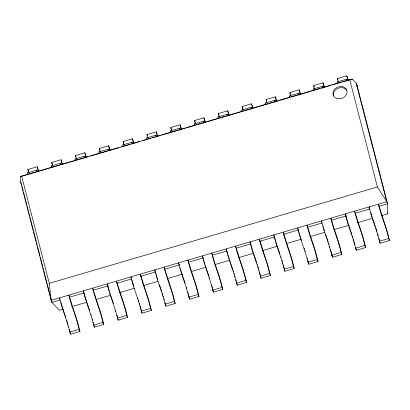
<?xml version="1.0" encoding="UTF-8"?>
<svg xmlns="http://www.w3.org/2000/svg" width="410" height="410" viewBox="0 0 410 410"><rect width="100%" height="100%" fill="white"/><g stroke="black" fill="none" stroke-linecap="round" stroke-linejoin="round"><path stroke-width="0.61" d="M63.145 309.186L59.46 310.267L51.921 302.344L51.153 300.31L20.618 181.871L20.5 176.551L349.725 79.586L352.369 79.069L356.234 83.286L357.002 85.316L387.537 203.755L387.578 213.882L381.433 215.691M28.644 172.523L27.865 169.499L37.238 166.747L38.642 171.231M52.613 166.132L51.675 162.503L61.054 159.751L62.453 164.241M76.424 159.136L75.491 155.508L84.865 152.756L86.264 157.245M100.235 152.146L99.302 148.517L108.676 145.76L110.075 150.25M124.051 145.15L123.113 141.522L132.486 138.764L133.891 143.254M147.861 138.155L146.923 134.526L156.302 131.774L157.701 136.258M171.672 131.159L170.739 127.53L180.113 124.778L181.512 129.263M195.329 123.559L194.55 120.535L203.924 117.783L205.323 122.272M219.14 116.563L218.361 113.539L227.734 110.787L229.139 115.277M242.951 109.572L242.172 106.549L251.55 103.791L252.949 108.281M266.766 102.577L265.987 99.553L275.361 96.796L276.76 101.285M290.577 95.581L289.798 92.557L299.172 89.805L300.571 94.29M314.388 88.586L313.609 85.562L322.983 82.81L324.387 87.294M338.199 81.59L337.42 78.566L346.798 75.814L348.198 80.298M27.511 172.923L36.885 170.171M51.322 165.927L60.7 163.175M75.138 158.931L84.511 156.179M98.948 151.936L108.322 149.184M122.759 144.945L132.133 142.188M146.57 137.95L155.949 135.192M170.386 130.954L179.759 128.202M194.196 123.958L203.57 121.206M218.007 116.963L227.381 114.211M241.818 109.967L251.197 107.215M265.634 102.971L275.007 100.219M289.445 95.981L298.818 93.224M313.255 88.985L322.629 86.228M337.066 81.99L346.445 79.238M20.5 176.551L26.645 174.747M27.875 174.388L36.48 171.862M37.71 171.498L47.539 168.612M48.769 168.249L57.374 165.722M58.604 165.363L68.434 162.473M69.664 162.109L78.269 159.582M79.499 159.224L88.104 156.697M90.559 155.974L99.164 153.448M100.394 153.084L108.998 150.557M110.228 150.198L118.833 147.667M121.288 146.949L129.893 144.417M131.123 144.059L139.728 141.532M142.183 140.809L150.788 138.283M152.018 137.919L155.093 137.017M156.323 136.658L160.623 135.392M161.853 135.034L185.822 127.992M187.047 127.628L206.717 121.852M207.947 121.493L237.446 112.827M238.671 112.463L258.341 106.687M259.566 106.328L268.171 103.802M269.401 103.438L279.236 100.552M280.466 100.189L289.065 97.662M290.295 97.298L309.965 91.522M311.19 91.163L319.795 88.637M321.025 88.273L330.86 85.388M332.09 85.024L340.689 82.497M341.919 82.138L352.369 79.069M356.234 83.286L386.773 201.725L51.153 300.31L49.292 283.356L377.41 186.97L386.773 201.725L387.537 203.755L378.968 206.271M59.886 300.002L51.921 302.344L50.481 296.763M69.695 297.122L83.794 292.981M92.988 290.28L108.312 285.775M116.891 283.259L131.6 278.933M140.794 276.232L155.508 271.912M164.702 269.211L179.411 264.891M188.605 262.19L203.319 257.87M203.135 257.921L202.366 255.891L203.278 259.412A8.487 0.425 73.6 0 0 205.743 267.709L209.612 279.092A5.212 0.261 73.6 0 1 211.124 284.191L213.441 292.217L222.814 289.465L220.498 281.439A5.212 0.261 73.6 0 0 218.986 276.34L215.117 264.952A8.487 0.425 73.6 0 1 212.652 256.655L211.744 253.139L212.508 255.169L226.95 250.93L226.182 248.896L227.089 252.416A8.487 0.425 73.6 0 0 229.554 260.714L233.423 272.096A5.212 0.261 73.6 0 1 234.935 277.196L237.252 285.222L246.625 282.469L245.2 276.94A9.133 0.461 73.6 0 0 242.09 266.454L235.555 246.143L236.467 249.659A8.487 0.425 73.6 0 0 238.927 257.962L242.797 269.344A5.212 0.261 73.6 0 1 244.314 274.444L246.625 282.469M236.324 248.173L251.017 243.858M259.586 241.341L274.28 237.026M283.464 234.325L298.157 230.01M307.341 227.314L322.034 222.999M331.213 220.298L346.522 215.803M355.091 213.287L369.784 208.972M71.75 306.659L86.495 302.329M96.329 299.438L110.459 295.287M119.679 292.581L134.424 288.25M143.638 285.539L157.773 281.388M167.603 278.503L182.353 274.172M191.567 271.461L206.317 267.13M214.917 264.604L229.667 260.273M238.881 257.562L253.626 253.231M262.846 250.525L277.59 246.195M286.195 243.668L300.94 239.332M310.16 236.626L324.904 232.296M334.119 229.585L348.869 225.254M357.469 222.727L372.218 218.397M69.802 332.156L79.176 329.399L79.945 331.434L70.566 334.186L68.255 326.16A5.212 0.261 73.6 0 0 66.738 321.061L62.868 309.678A8.487 0.425 73.6 0 1 60.408 301.381L59.496 297.86L60.07 299.382M93.613 325.161L102.987 322.409L103.756 324.438L94.382 327.19L92.065 319.164A5.212 0.261 73.6 0 0 90.554 314.065L86.679 302.683A8.487 0.425 73.6 0 1 84.219 294.385L83.307 290.864L83.886 292.386M117.424 318.165L126.798 315.413L127.566 317.442L118.193 320.195L115.876 312.169A5.212 0.261 73.6 0 0 114.364 307.075L110.495 295.687A8.487 0.425 73.6 0 1 108.03 287.389L107.118 283.869L108.455 288.112M141.235 311.169L150.613 308.417L151.377 310.447L142.003 313.204L139.687 305.173A5.212 0.261 73.6 0 0 138.175 300.079L134.306 288.691A8.487 0.425 73.6 0 1 131.841 280.394L130.933 276.878L132.271 281.116M165.051 304.174L174.424 301.422L175.193 303.451L165.814 306.208L163.503 298.183A5.212 0.261 73.6 0 0 161.986 293.083L158.116 281.696A8.487 0.425 73.6 0 1 155.656 273.398L154.744 269.882L155.938 273.572M188.861 297.183L198.235 294.426L199.004 296.461L189.63 299.213L187.314 291.187A5.212 0.261 73.6 0 0 185.802 286.088L181.927 274.705A8.487 0.425 73.6 0 1 179.467 266.403L178.555 262.887L179.324 264.916M212.672 290.188L222.046 287.43M236.483 283.192L245.862 280.44M260.299 276.196L269.672 273.444L270.441 275.474L261.062 278.226L258.751 270.2A5.212 0.261 73.6 0 0 257.234 265.106L253.365 253.718A8.487 0.425 73.6 0 1 250.905 245.421L249.992 241.9L250.761 243.935M284.109 269.201L293.483 266.449L294.252 268.478L284.878 271.236L282.562 263.205A5.212 0.261 73.6 0 0 281.05 258.11L277.175 246.723A8.487 0.425 73.6 0 1 274.715 238.425L273.803 234.909L275.284 239.701M307.92 262.205L317.294 259.453L318.063 261.483L308.689 264.24L306.372 256.209A5.212 0.261 73.6 0 0 304.861 251.115L300.991 239.727A8.487 0.425 73.6 0 1 298.526 231.43L297.619 227.914L298.193 229.436M331.736 255.215L341.11 252.457L341.873 254.492L332.5 257.244L330.183 249.218A5.212 0.261 73.6 0 0 328.671 244.119L324.802 232.736A8.487 0.425 73.6 0 1 322.337 224.434L321.43 220.918L322.004 222.44M355.547 248.219L364.92 245.462L365.689 247.496L356.316 250.249L353.999 242.223A5.212 0.261 73.6 0 0 352.482 237.123L348.613 225.741A8.487 0.425 73.6 0 1 346.153 217.443L345.24 213.923L345.814 215.445M379.358 241.223L388.731 238.471L389.5 240.501L380.126 243.253L377.81 235.227A5.212 0.261 73.6 0 0 376.298 230.128L372.423 218.745A8.487 0.425 73.6 0 1 369.963 210.448L369.051 206.927L369.63 208.449M313.481 89.293L313.389 89.113A8.487 0.425 73.6 0 0 313.409 90.267M289.67 96.283L289.578 96.109A8.487 0.425 73.6 0 0 289.593 97.262M265.859 103.279L265.762 103.1A8.487 0.425 73.6 0 0 265.782 104.258M242.043 110.275L241.951 110.095A8.487 0.425 73.6 0 0 242.079 111.761M218.233 117.27L218.14 117.091A8.487 0.425 73.6 0 0 218.269 118.756M194.422 124.266L194.33 124.086A8.487 0.425 73.6 0 0 194.458 125.752M170.611 131.261L170.514 131.082A8.487 0.425 73.6 0 0 170.647 132.748M99.174 152.243L99.082 152.064A8.487 0.425 73.6 0 0 99.21 153.729M75.363 159.239L75.266 159.059A8.487 0.425 73.6 0 0 75.399 160.725M51.547 166.234L51.455 166.055A8.487 0.425 73.6 0 0 51.583 167.721M27.736 173.23L27.644 173.051A8.487 0.425 73.6 0 0 27.665 174.204M347.198 80.647L346.573 79.366A8.487 0.425 73.6 0 0 346.706 81.031M323.382 87.643L322.762 86.356A8.487 0.425 73.6 0 0 322.89 88.022M299.572 94.633L298.952 93.352A8.487 0.425 73.6 0 0 299.08 95.017M275.761 101.629L275.141 100.347A8.487 0.425 73.6 0 0 275.269 102.013M251.945 108.624L251.325 107.343A8.487 0.425 73.6 0 0 251.458 109.009M228.134 115.62L227.514 114.339A8.487 0.425 73.6 0 0 227.642 116.004M204.323 122.616L203.703 121.334A8.487 0.425 73.6 0 0 203.832 123M180.513 129.611L179.893 128.325A8.487 0.425 73.6 0 0 180.021 129.99M156.697 136.602L156.077 135.321A8.487 0.425 73.6 0 0 156.21 136.986M132.886 143.597L132.266 142.316A8.487 0.425 73.6 0 0 132.286 143.474M109.075 150.593L108.455 149.312A8.487 0.425 73.6 0 0 108.476 150.47M85.265 157.589L84.644 156.307A8.487 0.425 73.6 0 0 84.66 157.46M61.449 164.584L60.829 163.303A8.487 0.425 73.6 0 0 60.849 164.456M37.638 171.58L37.018 170.293A8.487 0.425 73.6 0 0 37.038 171.452M337.42 78.566L337.999 80.088M313.609 85.562L314.183 87.084M289.798 92.557L290.567 94.587M265.987 99.553L266.751 101.583M242.172 106.549L242.94 108.578M218.361 113.539L219.13 115.574M194.55 120.535L195.319 122.569M170.739 127.53L171.503 129.56M146.923 134.526L147.308 135.541M123.113 141.522L123.881 143.551M99.302 148.517L100.071 150.547M75.491 155.508L76.065 157.035M51.675 162.503L52.254 164.031M27.865 169.499L28.439 171.021M20.618 181.871L21.863 185.766M372.295 217.572L375.381 226.638M348.485 224.567L351.57 233.628M325.494 233.977L327.759 240.624M300.858 238.553L301.478 240.368M279.928 254.01L276.719 244.575M256.527 262.215L252.903 251.571M229.216 258.935L232.716 269.211M205.405 265.931L208.9 276.202M181.594 272.927L185.089 283.197M159.428 284.755L161.279 290.193M110.157 293.909L113.447 303.579M89.636 310.575L85.675 298.813M62.74 308.505L65.825 317.571M372.09 216.967L371.834 216.198M348.28 223.962L348.023 223.189M324.464 230.958L324.213 230.184M300.53 237.58L300.653 237.949M62.53 307.9L62.279 307.131M181.471 272.553L181.205 271.733M157.655 279.548L157.389 278.728M133.716 286.144L133.845 286.544M109.9 293.14L110.034 293.539M276.586 244.175L276.314 243.309M252.775 251.171L252.498 250.305M228.964 258.167L228.688 257.301M205.015 264.737L205.149 265.162M371.701 215.773L371.009 213.472M347.885 222.768L347.608 221.866M324.074 229.764L323.797 228.862M300.263 236.76L299.987 235.858M62.141 306.706L61.864 305.804M181.066 271.287L180.784 270.364M157.25 278.282L156.974 277.36M133.44 285.278L133.163 284.356M109.49 291.817L109.629 292.274M276.171 242.853L275.894 241.915M252.36 249.849L252.083 248.911M228.549 256.844L228.273 255.907M204.739 263.835L204.462 262.902M347.47 221.4L347.198 220.467M323.521 227.929L323.659 228.396M299.71 234.92L299.843 235.391M85.536 298.347L85.265 297.409M61.725 305.337L61.454 304.404M180.646 269.898L180.385 268.97M156.835 276.888L156.569 275.961M133.024 283.884L132.758 282.956M109.209 290.88L108.947 289.952M275.761 241.449L275.505 240.542M251.95 248.445L251.694 247.537M228.006 254.979L228.134 255.44M204.195 261.975L204.323 262.436M370.881 213.01L370.64 212.129M347.065 220.006L346.829 219.124M323.254 226.996L323.013 226.12M299.32 233.546L299.443 233.992M85.136 296.948L84.788 295.661M61.321 303.943L60.977 302.657M156.446 275.515L156.225 274.674M132.635 282.51L132.415 281.67M108.824 289.506L108.599 288.666M251.581 247.107L250.905 244.488M227.765 254.097L227.089 251.479M203.954 261.093L203.421 259.028M180.036 267.679L180.144 268.089M387.26 212.647L387.578 213.882M349.725 79.586L377.41 186.97M389.5 240.501L388.075 234.971A9.133 0.461 73.6 0 0 384.959 224.485L378.43 204.175L379.337 207.691A8.487 0.425 73.6 0 0 381.802 215.988L385.672 227.376A5.212 0.261 73.6 0 1 387.183 232.475L388.731 238.471M346.798 75.814L347.89 80.047M378.86 238.343L380.126 243.253M365.689 247.496L364.264 241.967A9.133 0.461 73.6 0 0 361.148 231.481L354.614 211.171L355.526 214.686A8.487 0.425 73.6 0 0 357.986 222.984L361.861 234.371A5.212 0.261 73.6 0 1 363.373 239.466L364.92 245.462M322.983 82.81L324.074 87.043M355.521 247.179L356.316 250.249M346.009 215.952L346.722 218.72M341.873 254.492L340.449 248.962A9.133 0.461 73.6 0 0 337.338 238.476L330.803 218.161L331.716 221.682A8.487 0.425 73.6 0 0 334.176 229.979L338.045 241.367A5.212 0.261 73.6 0 1 339.562 246.461L341.11 252.457M299.172 89.805L300.417 94.638M331.234 252.329L332.5 257.244M318.063 261.483L316.638 255.958A9.133 0.461 73.6 0 0 313.527 245.472L306.993 225.157L307.9 228.677A8.487 0.425 73.6 0 0 310.365 236.975L314.234 248.363A5.212 0.261 73.6 0 1 315.746 253.457L317.294 259.453M275.361 96.796L276.606 101.634M307.582 259.94L308.689 264.24M298.383 229.943L299.095 232.706M294.252 268.478L292.827 262.954A9.133 0.461 73.6 0 0 289.711 252.468L283.177 232.152L284.089 235.673A8.487 0.425 73.6 0 0 286.554 243.97L290.423 255.353A5.212 0.261 73.6 0 1 291.935 260.452L293.483 266.449M251.55 103.791L252.796 108.629M283.766 266.936L284.878 271.236M270.441 275.474L269.016 269.949A9.133 0.461 73.6 0 0 265.9 259.458L259.366 239.148L260.278 242.669A8.487 0.425 73.6 0 0 262.738 250.966L266.613 262.349A5.212 0.261 73.6 0 1 268.125 267.448L269.672 273.444M227.734 110.787L228.985 115.625M261.062 278.226L259.638 272.701A9.133 0.461 73.6 0 0 259.427 271.886M203.924 117.783L205.169 122.621M235.827 279.697L236.303 281.537M236.621 282.767L237.252 285.222M222.814 289.465L221.39 283.935A9.133 0.461 73.6 0 0 218.279 273.449L214.389 261.985L212.508 255.169M180.113 124.778L181.358 129.616M212.016 286.692L213.441 292.217M199.004 296.461L197.579 290.931A9.133 0.461 73.6 0 0 194.463 280.445L187.929 260.135L188.841 263.651A8.487 0.425 73.6 0 0 191.306 271.948L195.175 283.336A5.212 0.261 73.6 0 1 196.687 288.43L198.235 294.426M156.302 131.774L157.548 136.612M188.205 293.683L189.63 299.213M175.193 303.451L173.768 297.926A9.133 0.461 73.6 0 0 170.652 287.441L164.118 267.125L165.03 270.646A8.487 0.425 73.6 0 0 167.49 278.943L171.365 290.331A5.212 0.261 73.6 0 1 172.876 295.425L174.424 301.422M132.486 138.764L133.578 142.998M164.866 302.524L165.814 306.208M151.377 310.447L149.952 304.922A9.133 0.461 73.6 0 0 146.841 294.436L140.307 274.121L141.219 277.642A8.487 0.425 73.6 0 0 143.679 285.939L147.549 297.322A5.212 0.261 73.6 0 1 149.066 302.421L150.613 308.417M108.676 145.76L109.767 149.993M140.579 307.674L142.003 313.204M127.566 317.442L126.142 311.918A9.133 0.461 73.6 0 0 123.031 301.427L116.496 281.116L117.403 284.637A8.487 0.425 73.6 0 0 119.869 292.935L123.738 304.317A5.212 0.261 73.6 0 1 125.25 309.417L126.798 315.413M84.865 152.756L85.956 156.989M116.927 315.285L118.193 320.195M103.756 324.438L102.331 318.908A9.133 0.461 73.6 0 0 99.215 308.422L92.68 288.112L93.593 291.633A8.487 0.425 73.6 0 0 96.058 299.93L99.927 311.313A5.212 0.261 73.6 0 1 101.439 316.412L102.987 322.409M61.054 159.751L62.141 163.985M52.444 164.538L52.762 165.763M93.116 322.28L94.382 327.19M84.076 292.899L84.644 295.108M79.945 331.434L78.52 325.904A9.133 0.461 73.6 0 0 75.404 315.418L68.87 295.108L69.782 298.623A8.487 0.425 73.6 0 0 72.242 306.921L76.117 318.309A5.212 0.261 73.6 0 1 77.628 323.408L79.176 329.399M37.238 166.747L38.33 170.98M28.633 171.529L28.951 172.759M69.3 329.276L70.566 334.186M21.607 175.972L49.292 283.356M22.181 187.006L23.144 190.727M23.462 191.967L26.819 204.985M27.137 206.225L28.418 211.186M28.736 212.426L29.699 216.147M30.017 217.387L30.499 219.247M30.817 220.488L33.374 230.41M33.692 231.65L36.254 241.572M36.572 242.812L37.054 244.673M37.371 245.913L39.929 255.835M40.247 257.075L42.809 266.997M43.127 268.237L43.609 270.098M43.926 271.338L46.484 281.26M46.801 282.5L47.283 284.361M47.601 285.601L49.364 292.422M49.682 293.662L50.163 295.523M357.002 85.316L357.13 86.582M333.509 95.848A7.242 6.022 -20.7 0 1 338.045 88.283A7.242 6.022 -20.7 0 1 346.757 90.328M115.543 310.242A9.133 0.461 73.6 0 1 115.815 311.175M137.714 297.926A9.133 0.461 73.6 0 1 137.975 298.726M138.524 300.458A9.133 0.461 73.6 0 1 138.8 301.376M139.359 303.246A9.133 0.461 73.6 0 1 139.625 304.179M140.133 305.998A9.133 0.461 73.6 0 1 140.363 306.859M161.525 290.936A9.133 0.461 73.6 0 1 161.786 291.73M162.334 293.463A9.133 0.461 73.6 0 1 162.893 295.313M163.17 296.251A9.133 0.461 73.6 0 1 163.441 297.183M163.949 299.003A9.133 0.461 73.6 0 1 164.179 299.864M186.427 287.384A9.133 0.461 73.6 0 1 186.704 288.317M187.76 292.007A9.133 0.461 73.6 0 1 187.99 292.868M209.413 277.744A9.133 0.461 73.6 0 1 209.684 278.59M211.57 285.011A9.133 0.461 73.6 0 1 211.801 285.872M66.809 320.558A9.133 0.461 73.6 0 1 67.368 322.357M67.645 323.29A9.133 0.461 73.6 0 1 67.922 324.228M68.45 326.083A9.133 0.461 73.6 0 1 68.695 326.98M90.897 314.449A9.133 0.461 73.6 0 1 91.179 315.362M92.26 319.093A9.133 0.461 73.6 0 1 92.511 319.99M123.02 146.734A8.487 0.425 73.6 0 1 122.81 144.961M146.831 139.743A8.487 0.425 73.6 0 1 146.626 137.965M337.22 83.271A8.487 0.425 73.6 0 1 337.199 82.118M375.837 227.98A9.133 0.461 73.6 0 1 376.923 231.424M377.477 233.295A9.133 0.461 73.6 0 1 377.748 234.233M378.01 235.155A9.133 0.461 73.6 0 1 378.256 236.047M351.775 234.233A9.133 0.461 73.6 0 1 352.021 234.976M352.554 236.621A9.133 0.461 73.6 0 1 352.831 237.508M353.389 239.353A9.133 0.461 73.6 0 1 353.938 241.229M354.194 242.146A9.133 0.461 73.6 0 1 354.445 243.043M354.676 243.904A9.133 0.461 73.6 0 1 354.886 244.724M327.964 241.229A9.133 0.461 73.6 0 1 328.21 241.972M328.743 243.617A9.133 0.461 73.6 0 1 329.02 244.503M329.579 246.348A9.133 0.461 73.6 0 1 329.855 247.286M330.383 249.142A9.133 0.461 73.6 0 1 330.629 250.038M330.865 250.899A9.133 0.461 73.6 0 1 331.075 251.714M304.148 248.224A9.133 0.461 73.6 0 1 304.399 248.967M304.932 250.612A9.133 0.461 73.6 0 1 305.209 251.494M307.049 257.895A9.133 0.461 73.6 0 1 307.264 258.71M280.85 256.757A9.133 0.461 73.6 0 1 281.116 257.603M281.952 260.335A9.133 0.461 73.6 0 1 282.229 261.278M282.5 262.21A9.133 0.461 73.6 0 1 282.762 263.133M283.238 264.891A9.133 0.461 73.6 0 1 283.454 265.706M257.034 263.753A9.133 0.461 73.6 0 1 257.306 264.599M257.864 266.397A9.133 0.461 73.6 0 1 258.418 268.268M258.689 269.206A9.133 0.461 73.6 0 1 258.946 270.128M233.223 270.749A9.133 0.461 73.6 0 1 233.495 271.594M234.048 273.393A9.133 0.461 73.6 0 1 234.33 274.326M234.874 276.202A9.133 0.461 73.6 0 1 235.135 277.124M337.845 98.738A7.242 6.022 -20.7 0 0 346.947 90.625A7.242 6.022 -20.7 0 0 335.236 88.621A7.242 6.022 -20.7 0 0 337.845 98.738"/></g></svg>
